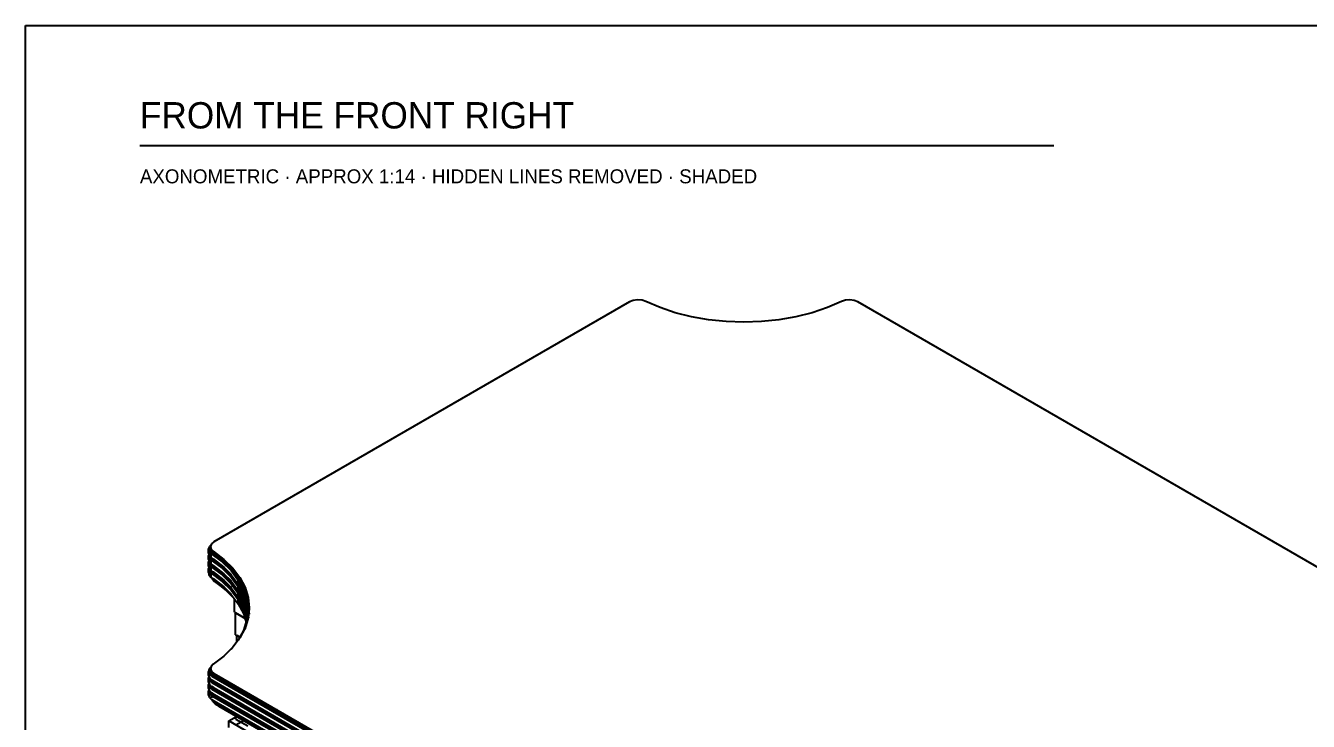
# Model space of a CAD drawing. Header units: inches. Extents: x 0.3 to 16.2, y 0.3 to 11.4.
# Drawn here: x 0.315 to 4.735, y 8.981 to 11.378 of the extents above; entities that cross this region are included whole.
import ezdxf

# ---------------------------------------------------------------- set-up
doc = ezdxf.new("R2010")
doc.units = ezdxf.units.IN
doc.header["$LTSCALE"] = 0.009843
doc.header["$MEASUREMENT"] = 0
doc.layers.add('GEOMETRY', color=7, linetype='Continuous')
doc.layers.add('TEXT', color=7, linetype='Continuous')

msp = doc.modelspace()

# ---------------------------------------------------------------- linework, layer by layer
at = {"layer": 'GEOMETRY'}
for p, q in [((0.7087, 10.9646), (3.8583, 10.9646)), ((2.4087, 10.4311), (2.3961, 10.426)), ((2.4236, 10.4331), (2.4087, 10.4311)), ((2.439, 10.4319), (2.4236, 10.4331)), ((2.452, 10.4276), (2.439, 10.4319)), ((3.1398, 10.4319), (3.1264, 10.4276)), ((3.1551, 10.4331), (3.1398, 10.4319)), ((3.1701, 10.4311), (3.1551, 10.4331)), ((3.1827, 10.426), (3.1701, 10.4311)), ((2.3961, 10.426), (0.9638, 9.5992)), ((2.5008, 10.4063), (2.452, 10.4276)), ((2.5535, 10.3886), (2.5008, 10.4063)), ((2.6098, 10.3744), (2.5535, 10.3886)), ((3.0248, 10.3886), (2.9689, 10.3744)), ((3.0776, 10.4063), (3.0248, 10.3886)), ((3.1264, 10.4276), (3.0776, 10.4063)), ((7.9563, 7.6701), (3.1827, 10.426)), ((2.6681, 10.3642), (2.6098, 10.3744)), ((2.7283, 10.3579), (2.6681, 10.3642)), ((2.7894, 10.3559), (2.7283, 10.3579)), ((2.8504, 10.3579), (2.7894, 10.3559)), ((2.9106, 10.3642), (2.8504, 10.3579)), ((2.9689, 10.3744), (2.9106, 10.3642)), ((0.9551, 9.5917), (0.952, 9.5831)), ((0.9638, 9.5992), (0.9551, 9.5917)), ((0.948, 9.5835), (0.9449, 9.5748)), ((0.9449, 9.5748), (0.9472, 9.5661)), ((0.9449, 9.5748), (0.9472, 9.5661)), ((0.9449, 9.5606), (0.9449, 9.5748)), ((0.948, 9.561), (0.9449, 9.5524)), ((0.9449, 9.5606), (0.9472, 9.552)), ((0.9449, 9.5524), (0.9472, 9.5437)), ((0.9449, 9.5524), (0.9472, 9.5437)), ((0.9449, 9.5382), (0.9449, 9.5524)), ((0.9472, 9.552), (0.9472, 9.5661)), ((0.9472, 9.5661), (0.9547, 9.5583)), ((0.9472, 9.5661), (0.9547, 9.5583)), ((0.9472, 9.552), (0.9547, 9.5445)), ((0.9567, 9.5909), (0.948, 9.5835)), ((0.9539, 9.5657), (0.9504, 9.563)), ((0.9524, 9.5815), (0.9512, 9.5791)), ((0.9512, 9.5791), (0.9535, 9.5701)), ((0.9512, 9.5791), (0.9535, 9.5701)), ((0.9512, 9.5748), (0.9512, 9.5791)), ((0.9512, 9.5748), (0.9535, 9.5661)), ((0.9547, 9.5693), (0.9512, 9.5606)), ((0.952, 9.5831), (0.9539, 9.5744)), ((0.952, 9.5831), (0.9539, 9.5744)), ((0.952, 9.5791), (0.952, 9.5831)), ((0.952, 9.5791), (0.9539, 9.5701)), ((0.9547, 9.565), (0.9528, 9.5602)), ((0.9535, 9.5661), (0.9535, 9.5701)), ((0.9535, 9.5701), (0.961, 9.5626)), ((0.9535, 9.5701), (0.961, 9.5626)), ((0.9535, 9.5661), (0.961, 9.5583)), ((0.9535, 9.552), (0.9547, 9.5508)), ((0.9535, 9.552), (0.9547, 9.5508)), ((0.9535, 9.5476), (0.9547, 9.5465)), ((0.9535, 9.5437), (0.9535, 9.5476)), ((0.9535, 9.5476), (0.9547, 9.5465)), ((0.9535, 9.5476), (0.9547, 9.5465)), ((0.9539, 9.5701), (0.9539, 9.5744)), ((0.9539, 9.5744), (0.9614, 9.5669)), ((0.9539, 9.5744), (0.9614, 9.5669)), ((0.9539, 9.5701), (0.9614, 9.5626)), ((0.9547, 9.5583), (0.9917, 9.5303)), ((0.9547, 9.5583), (0.9917, 9.5303)), ((0.9547, 9.5445), (0.9547, 9.5583)), ((0.9567, 9.5685), (0.9559, 9.5677)), ((0.9571, 9.5669), (0.9567, 9.5669)), ((0.961, 9.5626), (0.9976, 9.5343)), ((0.961, 9.5626), (0.9976, 9.5343)), ((0.961, 9.5583), (0.961, 9.5626)), ((0.961, 9.5583), (0.9976, 9.5303)), ((0.9614, 9.5669), (0.9984, 9.5386)), ((0.9614, 9.5669), (0.9984, 9.5386)), ((0.9614, 9.5626), (0.9614, 9.5669)), ((0.9614, 9.5626), (0.9984, 9.5343)), ((0.9634, 9.5539), (0.9618, 9.5528)), ((0.9654, 9.5551), (0.9634, 9.5539)), ((0.9685, 9.5528), (0.9634, 9.55)), ((0.9685, 9.5528), (0.965, 9.5504)), ((0.9685, 9.5571), (0.9685, 9.5571)), ((0.9717, 9.5547), (0.9717, 9.5547)), ((0.972, 9.5547), (0.9717, 9.5543)), ((0.948, 9.5386), (0.9449, 9.5299)), ((0.9449, 9.5382), (0.9472, 9.5295)), ((0.9449, 9.5299), (0.9472, 9.5213)), ((0.9449, 9.5299), (0.9472, 9.5213)), ((0.9449, 9.5157), (0.9449, 9.5299)), ((0.948, 9.5161), (0.9449, 9.5075)), ((0.9449, 9.5157), (0.9472, 9.5071)), ((0.9449, 9.5075), (0.9472, 9.4984)), ((0.9449, 9.5075), (0.9472, 9.4984)), ((0.9449, 9.4933), (0.9449, 9.5075)), ((0.9472, 9.5295), (0.9472, 9.5437)), ((0.9472, 9.5437), (0.9547, 9.5358)), ((0.9472, 9.5437), (0.9547, 9.5358)), ((0.9472, 9.5295), (0.9547, 9.5217)), ((0.9472, 9.5071), (0.9472, 9.5213)), ((0.9472, 9.5213), (0.9547, 9.5134)), ((0.9472, 9.5213), (0.9547, 9.5134)), ((0.9472, 9.5071), (0.9547, 9.4992)), ((0.9539, 9.5433), (0.9504, 9.5402)), ((0.9539, 9.5209), (0.9504, 9.5177)), ((0.9547, 9.5469), (0.9512, 9.5382)), ((0.9547, 9.5244), (0.9512, 9.5157)), ((0.9528, 9.5461), (0.9535, 9.5437)), ((0.9547, 9.5425), (0.9528, 9.5378)), ((0.9528, 9.5236), (0.9535, 9.5209)), ((0.9547, 9.5201), (0.9528, 9.5154)), ((0.9535, 9.5437), (0.961, 9.5358)), ((0.9535, 9.5295), (0.9547, 9.5283)), ((0.9535, 9.5295), (0.9547, 9.5283)), ((0.9535, 9.5252), (0.9547, 9.524)), ((0.9535, 9.5209), (0.9535, 9.5252)), ((0.9535, 9.5252), (0.9547, 9.524)), ((0.9535, 9.5252), (0.9547, 9.524)), ((0.9535, 9.5209), (0.961, 9.5134)), ((0.9535, 9.5071), (0.9547, 9.5059)), ((0.9535, 9.5071), (0.9547, 9.5059)), ((0.9535, 9.5028), (0.9547, 9.5016)), ((0.9535, 9.4984), (0.9535, 9.5028)), ((0.9535, 9.5028), (0.9547, 9.5016)), ((0.9535, 9.5028), (0.9547, 9.5016)), ((0.9547, 9.5445), (0.9917, 9.5161)), ((0.9547, 9.5358), (0.9917, 9.5079)), ((0.9547, 9.5358), (0.9917, 9.5079)), ((0.9547, 9.5217), (0.9547, 9.5358)), ((0.9547, 9.5217), (0.9917, 9.4937)), ((0.9547, 9.5134), (0.9917, 9.4854)), ((0.9547, 9.5134), (0.9917, 9.4854)), ((0.9547, 9.4992), (0.9547, 9.5134)), ((0.961, 9.5402), (0.9976, 9.5118)), ((0.961, 9.5402), (0.9976, 9.5118)), ((0.961, 9.5402), (0.9976, 9.5118)), ((0.961, 9.5358), (0.961, 9.5402)), ((0.961, 9.5358), (0.9976, 9.5079)), ((0.961, 9.5177), (0.9976, 9.4894)), ((0.961, 9.5177), (0.9976, 9.4894)), ((0.961, 9.5177), (0.9976, 9.4894)), ((0.961, 9.5134), (0.961, 9.5177)), ((0.961, 9.5134), (0.9976, 9.485)), ((0.9634, 9.5315), (0.9618, 9.5303)), ((0.9634, 9.5091), (0.9618, 9.5079)), ((0.9654, 9.5327), (0.9634, 9.5315)), ((0.9685, 9.5303), (0.9634, 9.5276)), ((0.9654, 9.5102), (0.9634, 9.5091)), ((0.9685, 9.5303), (0.965, 9.528)), ((0.9685, 9.5047), (0.9673, 9.5039)), ((0.9709, 9.5059), (0.9685, 9.5047)), ((0.9819, 9.5425), (0.9787, 9.5406)), ((0.9819, 9.5197), (0.9787, 9.5177)), ((0.985, 9.5398), (0.9819, 9.5378)), ((0.9854, 9.5398), (0.9819, 9.5378)), ((0.9874, 9.5157), (0.9839, 9.5138)), ((0.9854, 9.5445), (0.985, 9.5441)), ((0.9886, 9.5417), (0.9882, 9.5417)), ((0.9886, 9.5417), (0.9886, 9.5417)), ((0.9917, 9.5303), (1.0228, 9.5)), ((0.9917, 9.5303), (1.0228, 9.5)), ((0.9917, 9.5161), (1.0228, 9.4858)), ((0.9917, 9.5079), (1.0228, 9.4772)), ((0.9917, 9.5079), (1.0228, 9.4772)), ((0.9984, 9.5295), (0.9949, 9.5272)), ((0.9996, 9.5059), (0.9961, 9.5039)), ((0.9976, 9.5343), (1.0287, 9.5039)), ((0.9976, 9.5343), (1.0287, 9.5039)), ((0.9976, 9.5303), (1.0287, 9.4996)), ((0.9976, 9.5118), (1.0228, 9.487)), ((0.9976, 9.5118), (1.0228, 9.487)), ((0.9976, 9.5118), (1.0228, 9.487)), ((0.9976, 9.5079), (1.0287, 9.4772)), ((0.9984, 9.5386), (1.0291, 9.5083)), ((0.9984, 9.5386), (1.0291, 9.5083)), ((0.9984, 9.5343), (1.0291, 9.5039)), ((1.0031, 9.5248), (0.9996, 9.5228)), ((1.0016, 9.5311), (1.0012, 9.5311)), ((1.0063, 9.5264), (1.0059, 9.5264)), ((1.0142, 9.5142), (1.0106, 9.5122)), ((1.0169, 9.5157), (1.0165, 9.5157)), ((1.0287, 9.5039), (1.0528, 9.4717)), ((1.0287, 9.5039), (1.0528, 9.4717)), ((1.0291, 9.5083), (1.0531, 9.476)), ((1.0291, 9.5083), (1.0531, 9.476)), ((1.0291, 9.5039), (1.0531, 9.4717)), ((0.9449, 9.4933), (0.9472, 9.4846)), ((0.9472, 9.4846), (0.9472, 9.4984)), ((0.9472, 9.4984), (0.9547, 9.4909)), ((0.9472, 9.4984), (0.9547, 9.4909)), ((0.9472, 9.4846), (0.9547, 9.4768)), ((0.9547, 9.502), (0.9512, 9.4933)), ((0.9528, 9.5012), (0.9535, 9.4984)), ((0.9535, 9.4984), (0.961, 9.4909)), ((0.9535, 9.4846), (0.9547, 9.4831)), ((0.9535, 9.4846), (0.9547, 9.4831)), ((0.9535, 9.4803), (0.9547, 9.4791)), ((0.9547, 9.4992), (0.9917, 9.4713)), ((0.9547, 9.4909), (0.9917, 9.4626)), ((0.9547, 9.4909), (0.9917, 9.4626)), ((0.9547, 9.4768), (0.9547, 9.4909)), ((0.9547, 9.4768), (0.9917, 9.4488)), ((0.9583, 9.4937), (0.9563, 9.489)), ((0.9575, 9.4748), (0.9587, 9.4705)), ((0.9587, 9.4705), (0.9587, 9.474)), ((0.9587, 9.4705), (0.9661, 9.4626)), ((0.9598, 9.4976), (0.9594, 9.4965)), ((0.961, 9.4953), (0.9976, 9.4669)), ((0.961, 9.4953), (0.9976, 9.4669)), ((0.961, 9.4953), (0.9976, 9.4669)), ((0.961, 9.4909), (0.961, 9.4953)), ((0.961, 9.4909), (0.9976, 9.4626)), ((0.961, 9.4724), (0.9976, 9.4445)), ((0.9661, 9.4626), (0.9661, 9.4681)), ((0.9661, 9.4626), (1.0024, 9.4346)), ((0.9701, 9.4839), (0.9681, 9.4791)), ((0.9717, 9.4874), (0.9717, 9.487)), ((0.9803, 9.4945), (0.9799, 9.4945)), ((0.9831, 9.4965), (0.9803, 9.4945)), ((0.9917, 9.4937), (1.0228, 9.4634)), ((0.9917, 9.4854), (1.0228, 9.4547)), ((0.9917, 9.4854), (1.0228, 9.4547)), ((0.9917, 9.4713), (1.0228, 9.4409)), ((0.9917, 9.4626), (1.0228, 9.4323)), ((0.9917, 9.4626), (1.0228, 9.4323)), ((0.9976, 9.4894), (1.0228, 9.4646)), ((0.9976, 9.4894), (1.0228, 9.4646)), ((0.9976, 9.4894), (1.0228, 9.4646)), ((0.9976, 9.485), (1.0287, 9.4547)), ((0.9976, 9.4669), (1.0228, 9.4421)), ((0.9976, 9.4669), (1.0228, 9.4421)), ((0.9976, 9.4669), (1.0228, 9.4421)), ((0.9976, 9.4626), (1.0287, 9.4323)), ((1.0004, 9.4587), (1.0004, 9.4602)), ((1.0004, 9.4587), (1.0012, 9.4535)), ((1.002, 9.4531), (1.002, 9.4587)), ((1.0039, 9.478), (1.0024, 9.4748)), ((1.0043, 9.4787), (1.0039, 9.478)), ((1.0177, 9.4882), (1.0142, 9.4862)), ((1.015, 9.463), (1.015, 9.4697)), ((1.022, 9.4654), (1.0228, 9.465)), ((1.022, 9.4654), (1.0228, 9.465)), ((1.0228, 9.5), (1.0476, 9.4673)), ((1.0228, 9.5), (1.0476, 9.4673)), ((1.0228, 9.4858), (1.0476, 9.4535)), ((1.0287, 9.4776), (1.0228, 9.4744)), ((1.0228, 9.4772), (1.0476, 9.4449)), ((1.0228, 9.4772), (1.0476, 9.4449)), ((1.0228, 9.4634), (1.0476, 9.4311)), ((1.0315, 9.4961), (1.0276, 9.4937)), ((1.0287, 9.4996), (1.0528, 9.4673)), ((1.0287, 9.4772), (1.0528, 9.4449)), ((1.035, 9.4689), (1.0311, 9.4657)), ((1.0339, 9.4976), (1.0335, 9.4972)), ((1.0402, 9.4843), (1.0366, 9.4823)), ((1.0425, 9.4858), (1.0425, 9.4854)), ((1.0461, 9.4764), (1.0425, 9.4744)), ((1.0476, 9.4673), (1.0657, 9.4339)), ((1.0476, 9.4673), (1.0657, 9.4339)), ((1.0476, 9.4535), (1.0476, 9.4673)), ((1.0484, 9.478), (1.0484, 9.4776)), ((1.0594, 9.4642), (1.0516, 9.4598)), ((1.0528, 9.4717), (1.0705, 9.4378)), ((1.0528, 9.4717), (1.0705, 9.4378)), ((1.0528, 9.4673), (1.0528, 9.4717)), ((1.0528, 9.4673), (1.0705, 9.4335)), ((1.0531, 9.476), (1.0709, 9.4421)), ((1.0531, 9.476), (1.0709, 9.4421)), ((1.0531, 9.4717), (1.0531, 9.476)), ((1.0531, 9.4717), (1.0709, 9.4378)), ((0.9772, 9.4543), (1.013, 9.426)), ((0.9917, 9.4488), (1.0228, 9.4181)), ((0.9976, 9.4445), (1.0228, 9.4193)), ((1.0024, 9.4346), (1.0331, 9.4039)), ((1.0087, 9.4539), (1.0228, 9.4413)), ((1.0087, 9.4539), (1.0228, 9.4413)), ((1.0087, 9.4465), (1.0087, 9.4539)), ((1.022, 9.4429), (1.0228, 9.4425)), ((1.0228, 9.4547), (1.0476, 9.4224)), ((1.0228, 9.4547), (1.0476, 9.4224)), ((1.0228, 9.4409), (1.0476, 9.4083)), ((1.0228, 9.4323), (1.0476, 9.4)), ((1.0228, 9.4323), (1.0476, 9.4)), ((1.0228, 9.4299), (1.0449, 9.411)), ((1.0228, 9.4181), (1.0476, 9.3858)), ((1.0276, 9.4579), (1.0287, 9.4496)), ((1.0276, 9.4579), (1.0287, 9.4496)), ((1.0276, 9.4465), (1.0276, 9.4579)), ((1.0287, 9.4547), (1.0528, 9.4224)), ((1.0287, 9.4472), (1.0287, 9.4496)), ((1.0287, 9.4496), (1.035, 9.4417)), ((1.0287, 9.4496), (1.035, 9.4417)), ((1.0287, 9.4323), (1.0528, 9.4)), ((1.0343, 9.4177), (1.0343, 9.4205)), ((1.035, 9.4417), (1.0484, 9.4295)), ((1.035, 9.4417), (1.0484, 9.4295)), ((1.035, 9.439), (1.035, 9.4417)), ((1.0402, 9.4551), (1.05, 9.4492)), ((1.0402, 9.4551), (1.05, 9.4492)), ((1.0445, 9.4559), (1.0417, 9.4543)), ((1.0476, 9.4535), (1.0657, 9.4197)), ((1.0476, 9.4449), (1.0657, 9.4114)), ((1.0476, 9.4449), (1.0657, 9.4114)), ((1.0476, 9.4311), (1.0476, 9.4449)), ((1.0476, 9.4311), (1.0657, 9.3972)), ((1.0476, 9.4224), (1.0657, 9.3886)), ((1.0476, 9.4224), (1.0657, 9.3886)), ((1.0476, 9.4083), (1.0476, 9.4224)), ((1.0476, 9.4193), (1.0657, 9.3988)), ((1.0476, 9.4193), (1.0657, 9.3988)), ((1.0476, 9.4189), (1.0598, 9.4079)), ((1.0528, 9.4449), (1.0657, 9.4209)), ((1.0528, 9.4224), (1.0657, 9.398)), ((1.0543, 9.4343), (1.0543, 9.4409)), ((1.0543, 9.4343), (1.0547, 9.4319)), ((1.0551, 9.4394), (1.0555, 9.4374)), ((1.0551, 9.4394), (1.0555, 9.4374)), ((1.0555, 9.4374), (1.061, 9.4299)), ((1.0555, 9.4374), (1.061, 9.4299)), ((1.0583, 9.4531), (1.0567, 9.4504)), ((1.063, 9.4571), (1.0583, 9.4531)), ((1.0661, 9.4516), (1.0587, 9.4472)), ((1.0606, 9.4433), (1.0732, 9.4358)), ((1.0606, 9.4433), (1.0732, 9.4358)), ((1.0606, 9.4209), (1.061, 9.4205)), ((1.061, 9.4185), (1.061, 9.4299)), ((1.061, 9.4185), (1.0681, 9.4118)), ((1.063, 9.4165), (1.0697, 9.4102)), ((1.063, 9.4165), (1.0697, 9.4102)), ((1.0657, 9.4339), (1.0764, 9.3988)), ((1.0657, 9.4339), (1.0764, 9.3988)), ((1.0657, 9.4291), (1.0705, 9.4197)), ((1.0657, 9.4291), (1.0705, 9.4197)), ((1.0657, 9.4197), (1.0764, 9.385)), ((1.0693, 9.4217), (1.0807, 9.4106)), ((1.0693, 9.4217), (1.0807, 9.4106)), ((1.0705, 9.4378), (1.0811, 9.4031)), ((1.0705, 9.4378), (1.0811, 9.4031)), ((1.0705, 9.4335), (1.0811, 9.3988)), ((1.0705, 9.4197), (1.0811, 9.3846)), ((1.0705, 9.4197), (1.0811, 9.3846)), ((1.0705, 9.4154), (1.0811, 9.3807)), ((1.0705, 9.4154), (1.0811, 9.3807)), ((1.0705, 9.4154), (1.0811, 9.3807)), ((1.0709, 9.4421), (1.0815, 9.4075)), ((1.0709, 9.4421), (1.0815, 9.4075)), ((1.0709, 9.4378), (1.0815, 9.4031)), ((1.0732, 9.4181), (1.0732, 9.4358)), ((1.076, 9.415), (1.0787, 9.4165)), ((1.078, 9.4161), (1.0787, 9.4165)), ((1.078, 9.4161), (1.0787, 9.4165)), ((1.078, 9.413), (1.078, 9.4161)), ((1.0331, 9.4039), (1.0571, 9.3717)), ((1.0343, 9.3567), (1.0343, 9.402)), ((1.0449, 9.411), (1.0484, 9.4071)), ((1.0476, 9.4083), (1.0657, 9.3748)), ((1.0476, 9.4), (1.0657, 9.3661)), ((1.0476, 9.4), (1.0657, 9.3661)), ((1.0476, 9.3858), (1.0476, 9.4)), ((1.0476, 9.3969), (1.0665, 9.3713)), ((1.0476, 9.3969), (1.0665, 9.3713)), ((1.0476, 9.3858), (1.0657, 9.3524)), ((1.0528, 9.4), (1.0657, 9.3756)), ((1.0571, 9.3815), (1.0744, 9.3476)), ((1.0571, 9.3815), (1.0744, 9.3476)), ((1.0657, 9.4114), (1.0764, 9.3764)), ((1.0657, 9.4114), (1.0764, 9.3764)), ((1.0657, 9.4067), (1.0705, 9.3969)), ((1.0657, 9.4067), (1.0705, 9.3969)), ((1.0657, 9.3972), (1.0764, 9.3622)), ((1.0657, 9.3886), (1.0764, 9.3539)), ((1.0657, 9.3886), (1.0764, 9.3539)), ((1.0657, 9.3878), (1.0701, 9.3827)), ((1.0657, 9.3843), (1.0705, 9.3744)), ((1.0657, 9.3843), (1.0705, 9.3744)), ((1.0657, 9.3748), (1.0764, 9.3398)), ((1.0665, 9.3713), (1.0669, 9.3701)), ((1.0665, 9.3713), (1.0669, 9.3701)), ((1.0665, 9.363), (1.0665, 9.3713)), ((1.0693, 9.3992), (1.0697, 9.3988)), ((1.0697, 9.3988), (1.0843, 9.3815)), ((1.0705, 9.3969), (1.0811, 9.3622)), ((1.0705, 9.3969), (1.0811, 9.3622)), ((1.0705, 9.3929), (1.0811, 9.3583)), ((1.0705, 9.3929), (1.0811, 9.3583)), ((1.0705, 9.3929), (1.0811, 9.3583)), ((1.0705, 9.3744), (1.0811, 9.3398)), ((1.0705, 9.3744), (1.0811, 9.3398)), ((1.0705, 9.3705), (1.0811, 9.3354)), ((1.0705, 9.3705), (1.0811, 9.3354)), ((1.0705, 9.3705), (1.0811, 9.3354)), ((1.0717, 9.3921), (1.0748, 9.3886)), ((1.0717, 9.3921), (1.0748, 9.3886)), ((1.0744, 9.4055), (1.0827, 9.3976)), ((1.0748, 9.4039), (1.0831, 9.3941)), ((1.0748, 9.4039), (1.0831, 9.3941)), ((1.0748, 9.3886), (1.085, 9.372)), ((1.0748, 9.3886), (1.085, 9.372)), ((1.0748, 9.3772), (1.0843, 9.3626)), ((1.0764, 9.3988), (1.0799, 9.3638)), ((1.0764, 9.3988), (1.0799, 9.3638)), ((1.0764, 9.3921), (1.0811, 9.3764)), ((1.0764, 9.385), (1.0799, 9.3496)), ((1.0764, 9.3764), (1.0799, 9.3413)), ((1.0764, 9.3764), (1.0799, 9.3413)), ((1.0807, 9.3972), (1.0807, 9.3996)), ((1.0807, 9.3969), (1.0807, 9.3992)), ((1.0807, 9.3795), (1.0807, 9.3858)), ((1.0807, 9.3787), (1.0807, 9.3854)), ((1.0811, 9.4031), (1.0846, 9.3677)), ((1.0811, 9.4031), (1.0846, 9.3677)), ((1.0811, 9.3988), (1.0846, 9.3638)), ((1.0811, 9.3846), (1.0846, 9.3496)), ((1.0811, 9.3846), (1.0846, 9.3496)), ((1.0811, 9.3807), (1.0835, 9.3571)), ((1.0811, 9.3807), (1.0835, 9.3571)), ((1.0811, 9.3807), (1.0835, 9.3571)), ((1.0811, 9.3764), (1.0835, 9.3551)), ((1.0815, 9.4075), (1.085, 9.372)), ((1.0815, 9.4075), (1.085, 9.372)), ((1.0815, 9.4031), (1.085, 9.3677)), ((1.085, 9.372), (1.0815, 9.337)), ((1.085, 9.3677), (1.085, 9.372)), ((1.0343, 9.3567), (1.0709, 9.3354)), ((1.0382, 9.3555), (1.0705, 9.337)), ((1.0382, 9.3555), (1.0705, 9.337)), ((1.0382, 9.2791), (1.0382, 9.3555)), ((1.0657, 9.3661), (1.0764, 9.3315)), ((1.0657, 9.3661), (1.0764, 9.3315)), ((1.0657, 9.3618), (1.0705, 9.352)), ((1.0657, 9.3618), (1.0705, 9.352)), ((1.0657, 9.3524), (1.0764, 9.3173)), ((1.0764, 9.3283), (1.0657, 9.2937)), ((1.0665, 9.363), (1.0807, 9.3343)), ((1.0705, 9.352), (1.0783, 9.3264)), ((1.0705, 9.352), (1.0783, 9.3264)), ((1.0705, 9.3476), (1.078, 9.3244)), ((1.0811, 9.3327), (1.0705, 9.298)), ((1.0815, 9.337), (1.0709, 9.3024)), ((1.074, 9.3386), (1.0744, 9.3378)), ((1.0744, 9.3476), (1.0795, 9.3307)), ((1.0744, 9.3476), (1.0795, 9.3307)), ((1.0744, 9.3378), (1.0783, 9.326)), ((1.0764, 9.3697), (1.0811, 9.3539)), ((1.0799, 9.3638), (1.0764, 9.3283)), ((1.0764, 9.3622), (1.0799, 9.3272)), ((1.0764, 9.3539), (1.0791, 9.3283)), ((1.0764, 9.3539), (1.0791, 9.3283)), ((1.0764, 9.3516), (1.0835, 9.3378)), ((1.0764, 9.3516), (1.0835, 9.3378)), ((1.0764, 9.3472), (1.0811, 9.3315)), ((1.0764, 9.3398), (1.078, 9.3248)), ((1.0764, 9.3315), (1.0772, 9.3228)), ((1.0764, 9.3315), (1.0772, 9.3228)), ((1.0799, 9.3413), (1.0787, 9.3272)), ((1.0795, 9.3315), (1.0815, 9.3303)), ((1.0795, 9.3315), (1.0815, 9.3303)), ((1.0799, 9.3496), (1.0799, 9.3638)), ((1.0799, 9.3272), (1.0799, 9.3413)), ((1.0799, 9.3303), (1.0807, 9.3299)), ((1.0807, 9.3433), (1.0807, 9.3681)), ((1.0807, 9.3429), (1.0807, 9.3677)), ((1.0807, 9.3299), (1.0807, 9.335)), ((1.0846, 9.3677), (1.0811, 9.3327)), ((1.0811, 9.3622), (1.0827, 9.348)), ((1.0811, 9.3622), (1.0827, 9.348)), ((1.0811, 9.3583), (1.0827, 9.3457)), ((1.0811, 9.3583), (1.0827, 9.3457)), ((1.0811, 9.3583), (1.0827, 9.3457)), ((1.0811, 9.3539), (1.0823, 9.3437)), ((1.0811, 9.3398), (1.0815, 9.3366)), ((1.0811, 9.3398), (1.0815, 9.3366)), ((1.0846, 9.3638), (1.0846, 9.3677)), ((1.0657, 9.2937), (1.0476, 9.2598)), ((1.0709, 9.3024), (1.0531, 9.2685)), ((1.0476, 9.2598), (1.0228, 9.2276)), ((1.0531, 9.2685), (1.0291, 9.2362)), ((1.0382, 9.2791), (1.0539, 9.2697)), ((1.0421, 9.278), (1.0543, 9.2705)), ((1.0421, 9.278), (1.0543, 9.2705)), ((1.0421, 9.2535), (1.0421, 9.278)), ((0.9984, 9.2055), (0.9614, 9.1776)), ((1.0291, 9.2362), (0.9984, 9.2055)), ((0.9472, 9.1614), (0.9449, 9.1524)), ((0.9449, 9.1524), (0.948, 9.1437)), ((0.9449, 9.1524), (0.948, 9.1437)), ((0.9449, 9.1386), (0.9449, 9.1524)), ((0.9547, 9.1689), (0.9472, 9.1614)), ((0.9535, 9.1654), (0.9512, 9.1567)), ((0.9512, 9.1567), (0.9547, 9.148)), ((0.9512, 9.1567), (0.9547, 9.148)), ((0.9512, 9.1524), (0.9512, 9.1567)), ((0.9512, 9.1524), (0.9547, 9.1441)), ((0.9539, 9.1697), (0.952, 9.161)), ((0.952, 9.161), (0.9551, 9.1524)), ((0.952, 9.161), (0.9551, 9.1524)), ((0.952, 9.1567), (0.952, 9.161)), ((0.952, 9.1567), (0.9551, 9.148)), ((0.9571, 9.1508), (0.9535, 9.1472)), ((0.9614, 9.1776), (0.9539, 9.1697)), ((0.9551, 9.148), (0.9551, 9.1524)), ((0.9551, 9.1524), (0.9638, 9.1453)), ((0.9551, 9.1524), (0.9638, 9.1453)), ((0.9449, 9.1386), (0.948, 9.1299)), ((0.9461, 9.135), (0.9449, 9.1299)), ((0.9449, 9.1299), (0.948, 9.1213)), ((0.9449, 9.1299), (0.948, 9.1213)), ((0.9449, 9.1157), (0.9449, 9.1299)), ((0.9449, 9.1157), (0.948, 9.1075)), ((0.9461, 9.1126), (0.9449, 9.1075)), ((0.9449, 9.1075), (0.948, 9.0988)), ((0.9449, 9.1075), (0.948, 9.0988)), ((0.9449, 9.0933), (0.9449, 9.1075)), ((0.948, 9.1398), (0.9472, 9.1386)), ((0.948, 9.1173), (0.9472, 9.1161)), ((0.948, 9.1299), (0.948, 9.1437)), ((0.948, 9.1437), (0.9567, 9.1366)), ((0.948, 9.1437), (0.9567, 9.1366)), ((0.948, 9.1299), (0.9567, 9.1224)), ((0.948, 9.1075), (0.948, 9.1213)), ((0.948, 9.1213), (0.9567, 9.1142)), ((0.948, 9.1213), (0.9567, 9.1142)), ((0.948, 9.1075), (0.9567, 9.1)), ((0.9547, 9.1465), (0.9504, 9.1421)), ((0.9547, 9.124), (0.9504, 9.1197)), ((0.9535, 9.1472), (0.952, 9.1406)), ((0.9535, 9.1248), (0.952, 9.1181)), ((0.9535, 9.1429), (0.9528, 9.1398)), ((0.9535, 9.1205), (0.9528, 9.1173)), ((0.9531, 9.1256), (0.9547, 9.1213)), ((0.9547, 9.1441), (0.9535, 9.1429)), ((0.9539, 9.1252), (0.9535, 9.1248)), ((0.9547, 9.1217), (0.9535, 9.1205)), ((0.9547, 9.1441), (0.9547, 9.148)), ((0.9547, 9.148), (0.9634, 9.1409)), ((0.9547, 9.148), (0.9634, 9.1409)), ((0.9559, 9.1476), (0.9547, 9.1465)), ((0.9547, 9.1441), (0.9634, 9.1366)), ((0.9547, 9.1213), (0.9547, 9.1256)), ((0.9559, 9.1248), (0.9547, 9.124)), ((0.9547, 9.1213), (0.9634, 9.1142)), ((0.9551, 9.148), (0.9638, 9.1409)), ((0.9571, 9.1465), (0.9567, 9.1465)), ((0.9567, 9.1366), (5.7374, 6.3764)), ((0.9567, 9.1366), (5.7374, 6.3764)), ((0.9567, 9.124), (0.9634, 9.1185)), ((0.9567, 9.124), (0.9634, 9.1185)), ((0.9567, 9.124), (0.9634, 9.1185)), ((0.9567, 9.1224), (5.7374, 6.3626)), ((0.9567, 9.1142), (5.7374, 6.3539)), ((0.9567, 9.1142), (5.7374, 6.3539)), ((0.9654, 9.1354), (0.961, 9.1323)), ((0.9654, 9.113), (0.961, 9.1098)), ((0.9634, 9.1409), (5.7374, 6.3846)), ((0.9634, 9.1409), (5.7374, 6.3846)), ((0.9634, 9.1366), (5.7374, 6.3803)), ((0.9634, 9.1185), (5.7374, 6.3622)), ((0.9634, 9.1185), (5.7374, 6.3622)), ((0.9634, 9.1185), (5.7374, 6.3622)), ((0.9634, 9.1142), (5.7374, 6.3579)), ((0.9638, 9.1453), (5.7374, 6.389)), ((0.9638, 9.1453), (5.7374, 6.389)), ((0.9638, 9.1409), (5.7374, 6.3846)), ((0.9681, 9.1339), (0.965, 9.1319)), ((0.9681, 9.1114), (0.965, 9.1094)), ((0.9685, 9.1339), (0.9654, 9.1315)), ((0.9685, 9.1114), (0.9654, 9.1091)), ((0.9685, 9.1382), (0.9685, 9.1382)), ((0.9713, 9.1366), (0.9713, 9.1362)), ((0.9717, 9.1362), (0.9717, 9.1362)), ((0.9819, 9.126), (0.9791, 9.1236)), ((0.985, 9.1244), (0.9819, 9.122)), ((0.985, 9.124), (0.9823, 9.122)), ((0.9854, 9.1283), (0.985, 9.1283)), ((0.9886, 9.1268), (0.9882, 9.1264)), ((0.9882, 9.1268), (0.9882, 9.1268)), ((0.9917, 9.1295), (0.9913, 9.1291)), ((0.9976, 9.1157), (0.9957, 9.1142)), ((0.9984, 9.1165), (0.9976, 9.1157)), ((1.0016, 9.1193), (1.0012, 9.1189)), ((1.0024, 9.1114), (1.0016, 9.1106)), ((1.0039, 9.113), (1.0024, 9.1114)), ((1.0071, 9.1161), (1.0067, 9.1157)), ((1.0169, 9.1059), (1.013, 9.102)), ((1.0197, 9.1087), (1.0193, 9.1087)), ((0.9449, 9.0933), (0.948, 9.0846)), ((0.9461, 9.0902), (0.9449, 9.085)), ((0.9449, 9.085), (0.948, 9.0764)), ((0.9449, 9.085), (0.948, 9.0764)), ((0.9449, 9.0709), (0.9449, 9.085)), ((0.9449, 9.0709), (0.948, 9.0622)), ((0.948, 9.0949), (0.9472, 9.0937)), ((0.948, 9.0846), (0.948, 9.0988)), ((0.948, 9.0988), (0.9567, 9.0913)), ((0.948, 9.0988), (0.9567, 9.0913)), ((0.948, 9.0846), (0.9567, 9.0776)), ((0.948, 9.0622), (0.948, 9.0764)), ((0.948, 9.0764), (0.9567, 9.0689)), ((0.948, 9.0764), (0.9567, 9.0689)), ((0.948, 9.0622), (0.9567, 9.0551)), ((0.9547, 9.1016), (0.9504, 9.0969)), ((0.9535, 9.1024), (0.952, 9.0957)), ((0.9535, 9.0799), (0.952, 9.0732)), ((0.9535, 9.098), (0.9528, 9.0949)), ((0.9531, 9.1031), (0.9547, 9.0988)), ((0.9531, 9.0807), (0.9547, 9.0764)), ((0.9539, 9.1024), (0.9535, 9.1024)), ((0.9547, 9.0992), (0.9535, 9.098)), ((0.9539, 9.0799), (0.9535, 9.0799)), ((0.9547, 9.0988), (0.9547, 9.1031)), ((0.9559, 9.1024), (0.9547, 9.1016)), ((0.9547, 9.0988), (0.9634, 9.0917)), ((0.9547, 9.0764), (0.9547, 9.0807)), ((0.9547, 9.0764), (0.9634, 9.0693)), ((0.9587, 9.0756), (0.9563, 9.0669)), ((0.9563, 9.0669), (0.9567, 9.0657)), ((0.9563, 9.0669), (0.9567, 9.0657)), ((0.9563, 9.061), (0.9563, 9.0669)), ((0.9567, 9.1016), (0.9634, 9.0961)), ((0.9567, 9.1016), (0.9634, 9.0961)), ((0.9567, 9.1016), (0.9634, 9.0961)), ((0.9567, 9.1), (5.7374, 6.3402)), ((0.9567, 9.0913), (5.7374, 6.3315)), ((0.9567, 9.0913), (5.7374, 6.3315)), ((0.9567, 9.0787), (0.9634, 9.0732)), ((0.9567, 9.0787), (0.9634, 9.0732)), ((0.9567, 9.0787), (0.9634, 9.0732)), ((0.9567, 9.0776), (5.7374, 6.3173)), ((0.9567, 9.0689), (5.7374, 6.3091)), ((0.9567, 9.0689), (5.7374, 6.3091)), ((0.9591, 9.076), (0.9587, 9.0756)), ((0.9654, 9.0906), (0.961, 9.0874)), ((0.9634, 9.0961), (5.7374, 6.3394)), ((0.9634, 9.0961), (5.7374, 6.3394)), ((0.9634, 9.0961), (5.7374, 6.3394)), ((0.9634, 9.0917), (5.7374, 6.3354)), ((0.9634, 9.0732), (5.7374, 6.3169)), ((0.9634, 9.0732), (5.7374, 6.3169)), ((0.9634, 9.0732), (5.7374, 6.3169)), ((0.9634, 9.0693), (5.7374, 6.313)), ((0.9713, 9.087), (0.9681, 9.085)), ((0.9701, 9.0657), (0.9693, 9.0618)), ((0.9819, 9.1035), (0.9791, 9.1012)), ((0.9846, 9.0795), (0.9819, 9.0772)), ((0.9878, 9.1), (0.985, 9.0976)), ((1.0012, 9.0925), (0.9984, 9.0902)), ((1.0087, 9.0654), (1.0063, 9.063)), ((1.0087, 9.0654), (1.0087, 9.0654)), ((1.0244, 9.0791), (1.0217, 9.0768)), ((1.0398, 9.0925), (1.037, 9.0902)), ((1.0429, 9.0953), (1.0429, 9.0949)), ((1.0469, 9.0657), (1.0445, 9.0634)), ((1.0457, 9.0976), (1.0449, 9.0969)), ((1.05, 9.0909), (1.05, 9.0913)), ((1.05, 9.0827), (1.05, 9.0866)), ((1.05, 9.0602), (1.05, 9.0642)), ((1.0622, 9.0795), (1.0594, 9.0772)), ((1.065, 9.0823), (1.065, 9.0823)), ((1.0807, 9.0732), (1.0807, 9.0732)), ((1.0807, 9.065), (1.0807, 9.0689)), ((1.0843, 9.0669), (1.0815, 9.0646)), ((1.087, 9.0697), (1.0866, 9.0697)), ((1.087, 9.0697), (1.087, 9.0697)), ((1.087, 9.0614), (1.087, 9.0654)), ((0.9563, 9.0571), (0.9598, 9.0484)), ((0.9567, 9.0563), (0.9634, 9.0508)), ((0.9567, 9.0551), (5.7374, 6.2949)), ((0.9598, 9.0484), (0.9598, 9.0531)), ((0.9598, 9.0484), (0.9685, 9.0413)), ((0.9634, 9.0508), (5.7374, 6.2945)), ((0.9681, 9.0488), (0.9685, 9.0476)), ((0.9685, 9.0413), (5.7378, 6.2878)), ((0.9717, 9.0402), (0.9803, 9.0331)), ((0.9803, 9.0331), (5.7382, 6.2858)), ((1.0004, 9.0492), (1.0039, 9.0413)), ((1.0004, 9.0492), (1.0039, 9.0413)), ((1.0004, 9.0441), (1.0004, 9.0492)), ((1.0276, 9.0276), (1.0276, 9.0323)), ((1.0327, 9.0516), (1.0303, 9.0492)), ((1.0311, 9.026), (1.0311, 9.0311)), ((1.0311, 9.0311), (1.0394, 9.024)), ((1.0311, 9.0311), (1.0394, 9.024)), ((1.035, 9.0547), (1.035, 9.0547)), ((1.0394, 9.0197), (1.039, 9.0197)), ((1.0394, 9.024), (5.7421, 6.3091)), ((1.0394, 9.024), (5.7421, 6.3091)), ((1.0394, 9.0213), (1.0394, 9.024)), ((1.0441, 9.0224), (1.0433, 9.022)), ((1.05, 9.0461), (1.0815, 9.0276)), ((1.0543, 9.0177), (1.0555, 9.0146)), ((1.0555, 9.037), (1.0551, 9.0346)), ((1.0563, 9.0382), (1.0555, 9.037)), ((1.061, 9.0323), (1.0602, 9.0319)), ((1.061, 9.0315), (1.061, 9.0354)), ((1.0697, 9.0528), (1.0673, 9.0504)), ((1.0807, 9.0425), (1.0807, 9.0465)), ((1.0807, 9.0201), (1.0807, 9.024)), ((1.0815, 9.0236), (1.0807, 9.0189)), ((1.0819, 9.0276), (1.0815, 9.0268)), ((1.087, 9.039), (1.087, 9.0429)), ((1.087, 9.0165), (1.087, 9.0205)), ((1.0878, 9.0157), (1.0878, 9.0197)), ((1.0921, 9.0398), (1.0898, 9.0374)), ((1.1063, 9.0543), (1.1039, 9.0516)), ((1.1091, 9.0571), (1.1091, 9.0571)), ((1.1677, 9.0228), (1.1677, 9.0232)), ((1.1677, 9.015), (1.1677, 9.0189)), ((1.1685, 9.0181), (1.1681, 9.0146)), ((1.1689, 9.0224), (1.1689, 9.022)), ((1.1697, 9.0173), (1.1693, 9.0138)), ((1.1701, 9.022), (1.1701, 9.0217)), ((1.1701, 9.0217), (1.1701, 9.0213)), ((1.1705, 9.0169), (1.1709, 9.013)), ((1.1709, 9.0213), (1.1709, 9.0209)), ((1.1709, 9.0213), (1.1709, 9.0209)), ((1.1713, 9.0177), (1.1709, 9.013)), ((1.1713, 9.0256), (1.1713, 9.0232)), ((1.1713, 9.0232), (1.1713, 9.0252)), ((1.1713, 9.0126), (1.1713, 9.0177)), ((1.1752, 9.0189), (1.1752, 9.0185)), ((1.1764, 9.0181), (1.1764, 9.0181)), ((1.1764, 9.0181), (1.1764, 9.0177)), ((1.1772, 9.0177), (1.1772, 9.0173)), ((1.1772, 9.0177), (1.1776, 9.0173)), ((1.1772, 9.0177), (1.1776, 9.0173)), ((1.1776, 9.0173), (1.1776, 9.0173)), ((1.1783, 9.0232), (1.178, 9.0217)), ((1.178, 9.0213), (1.1783, 9.0205)), ((1.178, 9.0213), (1.1783, 9.0205)), ((1.178, 9.0213), (1.1783, 9.0205)), ((1.178, 9.0173), (1.178, 9.0169)), ((1.1783, 9.0205), (1.1783, 9.0232)), ((1.015, 8.9823), (1.0417, 8.9976)), ((1.1075, 8.9287), (1.015, 8.9823)), ((1.1075, 8.9287), (1.015, 8.9823)), ((1.015, 8.9594), (1.015, 8.9823)), ((1.039, 8.9886), (1.039, 8.9988)), ((1.039, 8.9886), (1.0807, 8.965)), ((1.039, 8.9681), (1.0657, 8.9835)), ((1.0661, 9.0142), (5.7449, 6.313)), ((1.0661, 9.0142), (5.7449, 6.313)), ((1.165, 8.9976), (1.1638, 8.9945)), ((1.1677, 8.9961), (1.1673, 8.9913)), ((1.1677, 8.9925), (1.1677, 8.9965)), ((1.1689, 8.9953), (1.1685, 8.9917)), ((1.1701, 8.9949), (1.1693, 8.9913)), ((1.1728, 8.9933), (1.172, 8.9898)), ((1.174, 8.9941), (1.1728, 8.9894)), ((1.174, 8.9969), (1.174, 8.9969)), ((1.1748, 9.0146), (1.1744, 9.011)), ((1.1752, 8.9921), (1.1748, 8.9882)), ((1.1752, 8.9917), (1.1748, 8.9882)), ((1.176, 9.0142), (1.1756, 9.0102)), ((1.176, 9.0138), (1.1756, 9.0102)), ((1.1764, 8.9913), (1.176, 8.9874)), ((1.1772, 9.0134), (1.1768, 9.0094)), ((1.1776, 9.013), (1.1772, 9.0094)), ((1.1776, 9.013), (1.1783, 9.0067)), ((1.178, 9.013), (1.1783, 9.0094)), ((1.178, 9.013), (1.1783, 9.0094)), ((1.1783, 9.0094), (1.178, 9.0087)), ((1.1783, 9.0067), (1.1783, 9.0094)), ((1.1815, 8.9882), (1.1811, 8.9846)), ((1.1827, 9.0146), (1.1827, 9.0142)), ((1.1827, 9.0146), (1.1827, 9.0142)), ((1.1831, 9.0098), (1.1835, 9.0067)), ((1.1831, 9.0098), (1.1835, 9.0067)), ((1.1835, 9.0067), (1.1831, 9.0059)), ((1.1835, 9.0059), (1.1835, 9.0067)), ((1.1835, 8.9831), (1.1835, 8.987)), ((1.2146, 8.9961), (1.2146, 8.9961)), ((1.2146, 8.9961), (1.2146, 8.9961)), ((1.2146, 8.9878), (1.2146, 8.9917)), ((1.2146, 8.9878), (1.2146, 8.9917)), ((1.2268, 8.989), (1.2268, 8.989)), ((1.2268, 8.9807), (1.2268, 8.9846)), ((1.2362, 8.9831), (1.2362, 8.9835))]:
    msp.add_line(p, q, dxfattribs=at)
msp.add_lwpolyline([(0.315, 11.378), (16.2205, 11.378), (16.2205, 0.315), (0.315, 0.315), (0.315, 11.378)], dxfattribs=at)

# ---------------------------------------------------------------- texts
at = {"layer": 'TEXT'}
for s, height, p in [('FROM THE FRONT RIGHT', 0.090709, (0.7087, 11.0236)), ('AXONOMETRIC · APPROX 1:14 · HIDDEN LINES REMOVED · SHADED', 0.048189, (0.7087, 10.8346))]:
    msp.add_text(s, height=height, dxfattribs=at).set_placement(p)

doc.saveas('drawing.dxf')
